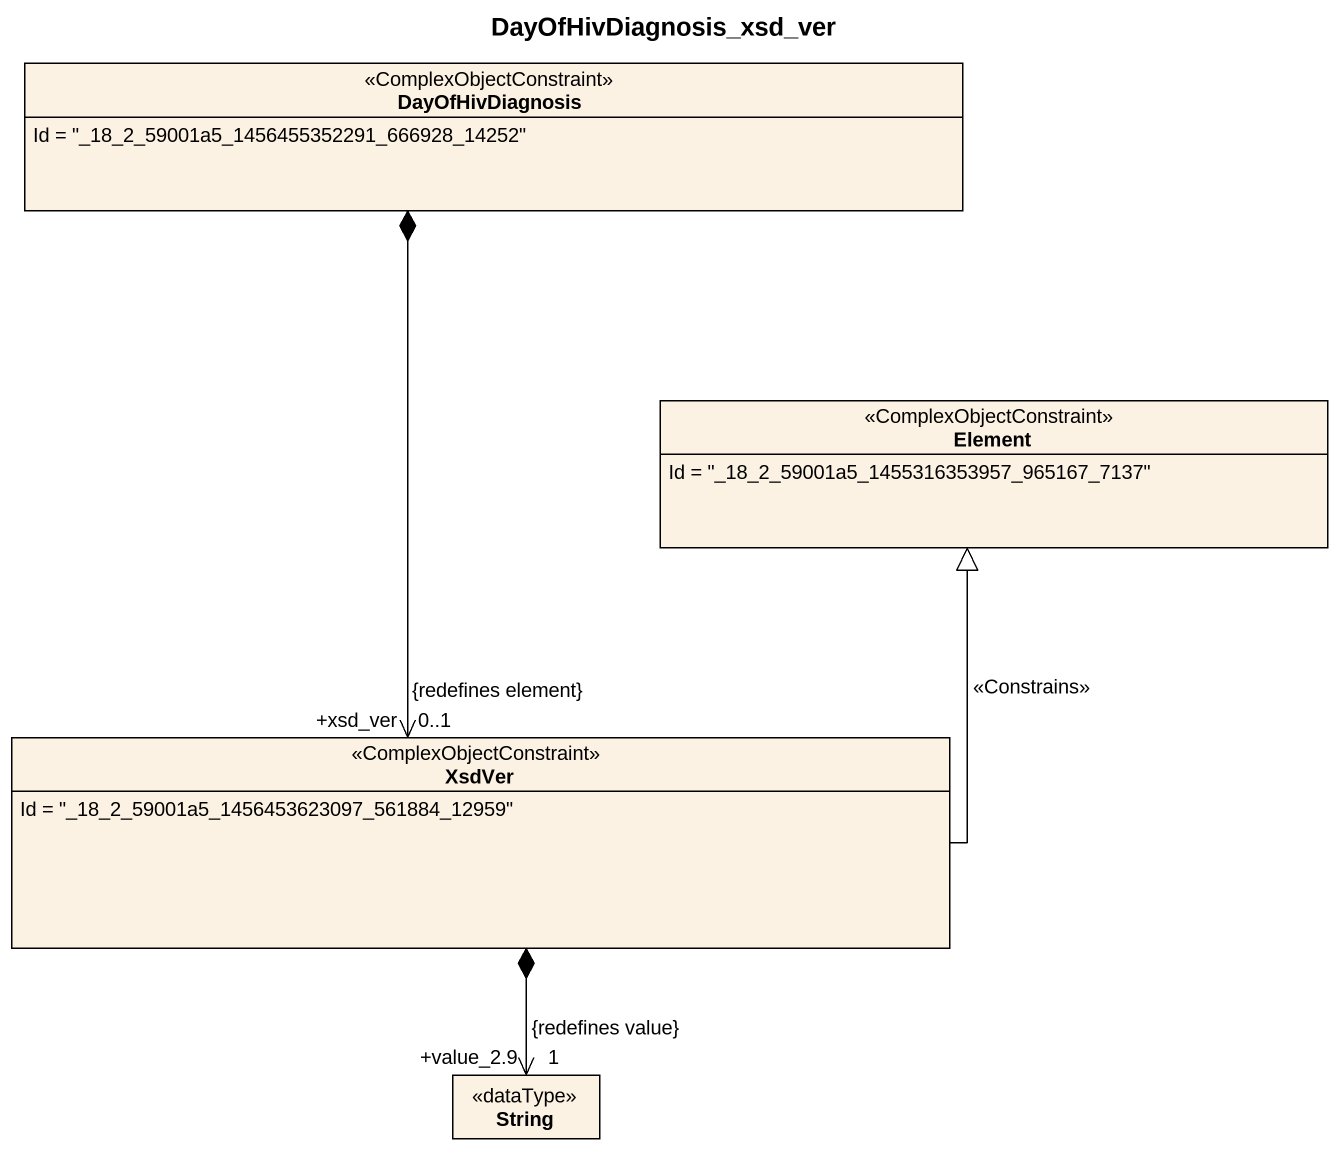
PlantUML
@startuml
title DayOfHivDiagnosis_xsd_ver
hide circle
hide empty members
class DayOfHivDiagnosis <<ComplexObjectConstraint>> {
  Id = "_18_2_59001a5_1456455352291_666928_14252"
}
class Element <<ComplexObjectConstraint>> {
  Id = "_18_2_59001a5_1455316353957_965167_7137"
}
class XsdVer <<ComplexObjectConstraint>> {
  Id = "_18_2_59001a5_1456453623097_561884_12959"
}
class String <<dataType>>
DayOfHivDiagnosis *--> "+xsd_ver\n0..1\n{redefines element}" XsdVer
XsdVer -up-|> Element : <<Constrains>>
XsdVer *--> "1\n+value_2.9\n{redefines value}" String
@enduml
